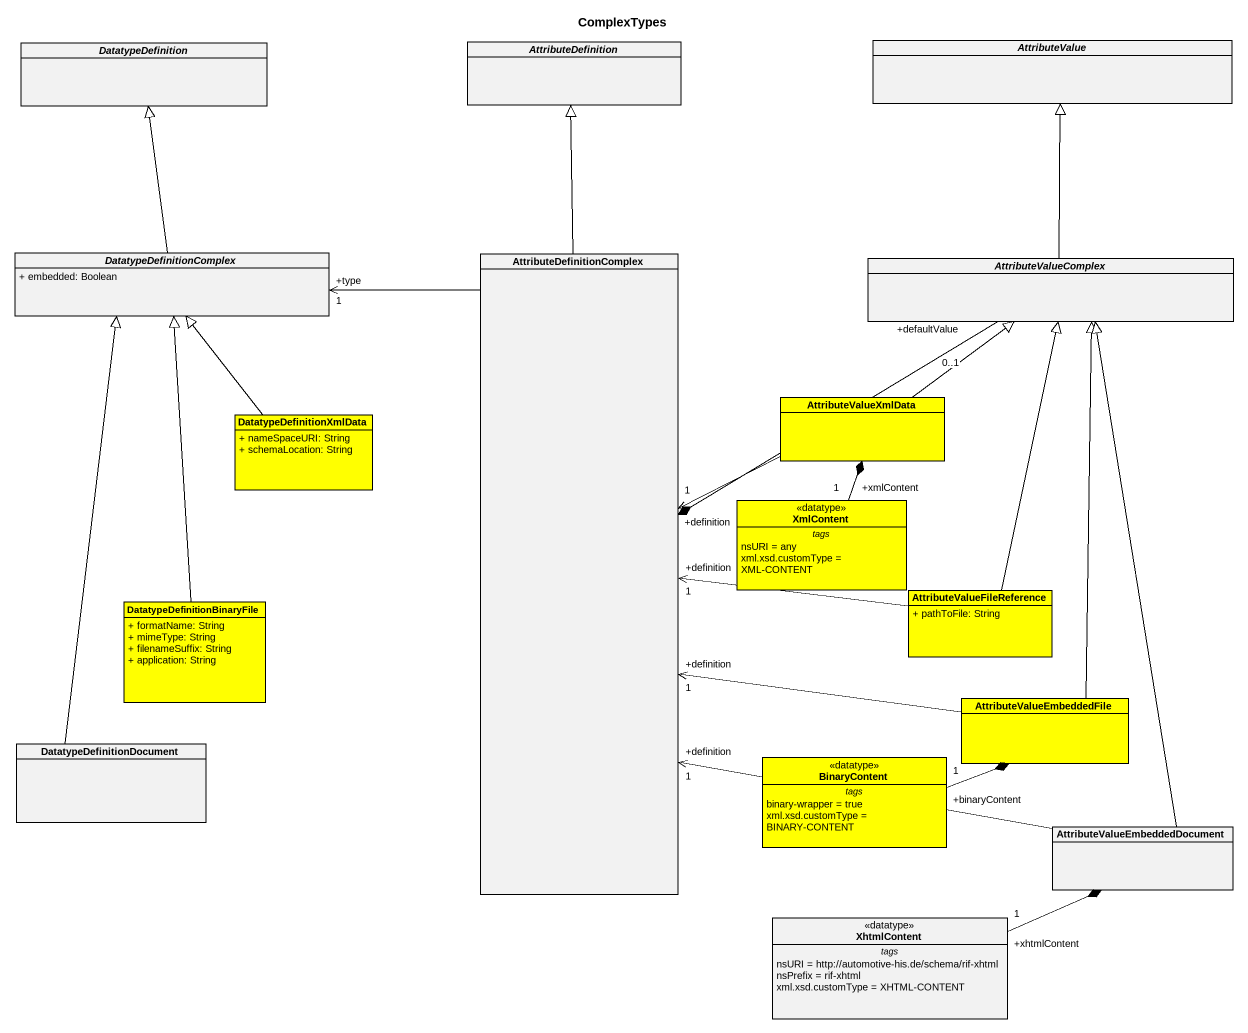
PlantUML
@startuml
title ComplexTypes
hide circle
hide empty members
skinparam classAttributeIconSize 0
abstract class DatatypeDefinition
abstract class AttributeDefinition
abstract class AttributeValue
abstract class DatatypeDefinitionComplex {
  + embedded: Boolean
}
class AttributeDefinitionComplex
abstract class AttributeValueComplex
class DatatypeDefinitionXmlData #FFFF00 {
  + nameSpaceURI: String
  + schemaLocation: String
}
class AttributeValueXmlData #FFFF00
class XmlContent <<datatype>> #FFFF00 {
  -- tags --
  nsURI = any
  xml.xsd.customType = XML-CONTENT
}
class AttributeValueFileReference #FFFF00 {
  + pathToFile: String
}
class DatatypeDefinitionBinaryFile #FFFF00 {
  + formatName: String
  + mimeType: String
  + filenameSuffix: String
  + application: String
}
class AttributeValueEmbeddedFile #FFFF00
class DatatypeDefinitionDocument
class BinaryContent <<datatype>> #FFFF00 {
  -- tags --
  binary-wrapper = true
  xml.xsd.customType = BINARY-CONTENT
}
class "AttributeValueEmbeddedDocument" as AttributeValueEmbeddedDocume
class XhtmlContent <<datatype>> {
  -- tags --
  nsURI = http://automotive-his.de/schema/rif-xhtml
  nsPrefix = rif-xhtml
  xml.xsd.customType = XHTML-CONTENT
}
DatatypeDefinitionComplex -up-|> DatatypeDefinition
AttributeDefinitionComplex -up-|> AttributeDefinition
AttributeDefinitionComplex -up-> "+type\n1" DatatypeDefinitionComplex
AttributeValueComplex -up-|> AttributeValue
AttributeValueComplex "+defaultValue\n0..1" --* AttributeDefinitionComplex
DatatypeDefinitionXmlData -up-|> DatatypeDefinitionComplex
AttributeValueXmlData -left-> "+definition\n1" AttributeDefinitionComplex
AttributeValueXmlData -up-|> AttributeValueComplex
XmlContent "+xmlContent\n1" -up-* AttributeValueXmlData
AttributeValueFileReference -left-> "+definition\n1" AttributeDefinitionComplex
AttributeValueFileReference -up-|> AttributeValueComplex
DatatypeDefinitionBinaryFile -up-|> DatatypeDefinitionComplex
AttributeValueEmbeddedFile -left-> "+definition\n1" AttributeDefinitionComplex
AttributeValueEmbeddedFile -up-|> AttributeValueComplex
DatatypeDefinitionDocument -up-|> DatatypeDefinitionComplex
BinaryContent "+binaryContent\n1" -right-* AttributeValueEmbeddedFile
AttributeValueEmbeddedDocume -left-> "+definition\n1" AttributeDefinitionComplex
AttributeValueEmbeddedDocume -up-|> AttributeValueComplex
XhtmlContent "+xhtmlContent\n1" -right-* AttributeValueEmbeddedDocume
@enduml
